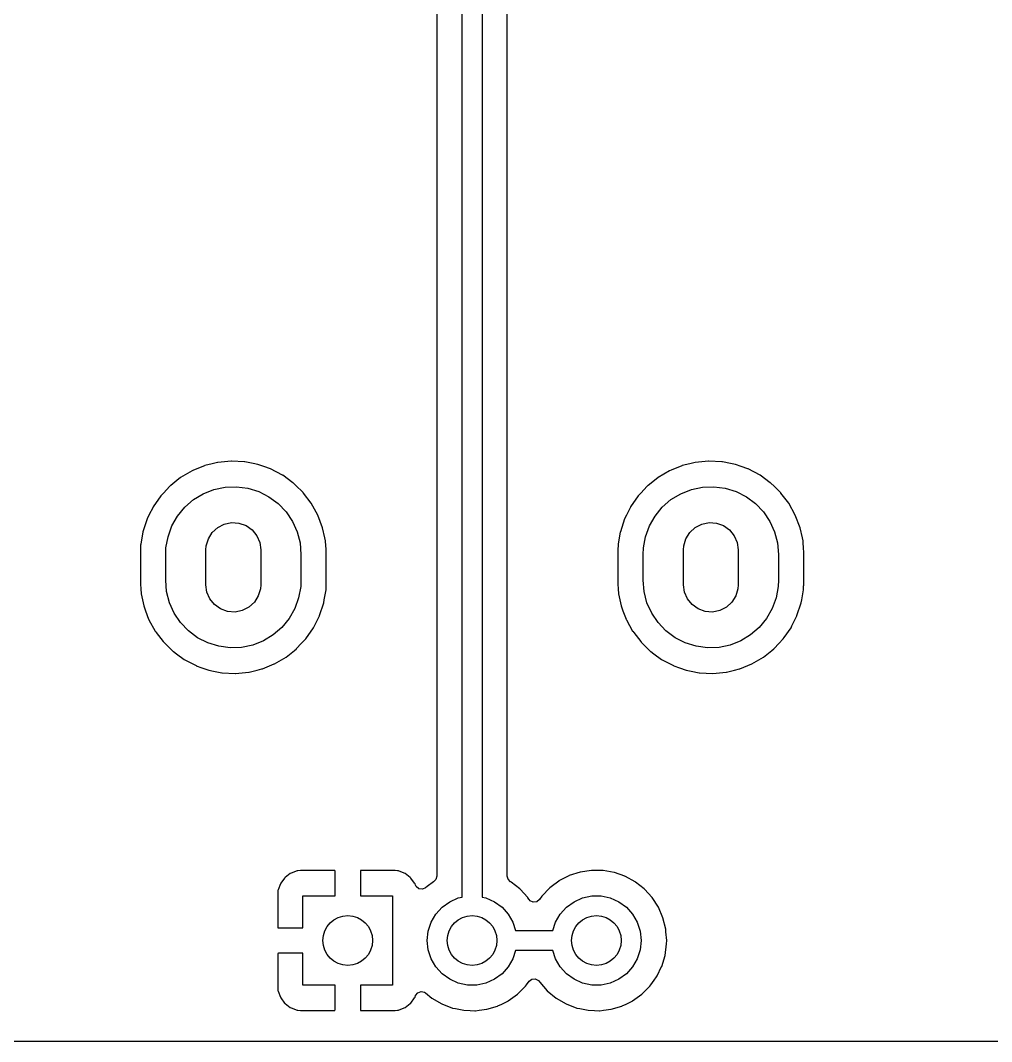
# Model space of a CAD drawing. Extents: x 63 to 234, y -148 to -41.
# Drawn here: x 195.27 to 214.79, y -147.57 to -127.05 of the extents above; entities that cross this region are included whole.
import ezdxf

# ---------------------------------------------------------------- set-up
doc = ezdxf.new("R2010")
doc.units = 0
doc.layers.add('BLACK', color=7, linetype='CONTINUOUS')

msp = doc.modelspace()

# ---------------------------------------------------------------- linework, layer by layer
at = {"layer": 'BLACK', "linetype": 'CONTINUOUS'}
for p, q in [((204.547, -107.351), (204.547, -144.669)), ((204.147, -144.669), (204.147, -107.53)), ((205.055, -144.25), (205.055, -107.544)), ((203.638, -107.969), (203.638, -144.25)), ((198.967, -136.001), (198.747, -136.09)), ((198.971, -135.999), (198.967, -136.001)), ((198.967, -136.001), (198.967, -136.001)), ((199.124, -135.962), (198.971, -135.999)), ((199.23, -135.936), (199.124, -135.962)), ((199.235, -135.935), (199.23, -135.936)), ((199.23, -135.936), (199.23, -135.936)), ((199.504, -135.909), (199.235, -135.935)), ((199.509, -135.909), (199.504, -135.909)), ((199.771, -135.922), (199.509, -135.909)), ((199.509, -135.909), (199.509, -135.909)), ((199.775, -135.922), (199.771, -135.922)), ((199.771, -135.922), (199.771, -135.922)), ((199.78, -135.923), (199.775, -135.922)), ((199.943, -135.956), (199.78, -135.923)), ((199.78, -135.923), (199.78, -135.923)), ((200.041, -135.975), (199.943, -135.956)), ((200.16, -136.017), (200.041, -135.975)), ((200.293, -136.064), (200.16, -136.017)), ((208.567, -136.001), (208.347, -136.09)), ((208.571, -135.999), (208.567, -136.001)), ((208.567, -136.001), (208.567, -136.001)), ((208.724, -135.962), (208.571, -135.999)), ((208.83, -135.936), (208.724, -135.962)), ((208.835, -135.935), (208.83, -135.936)), ((208.83, -135.936), (208.83, -135.936)), ((209.104, -135.909), (208.835, -135.935)), ((209.109, -135.909), (209.104, -135.909)), ((209.371, -135.922), (209.109, -135.909)), ((209.109, -135.909), (209.109, -135.909)), ((209.375, -135.922), (209.371, -135.922)), ((209.371, -135.922), (209.371, -135.922)), ((209.38, -135.923), (209.375, -135.922)), ((209.543, -135.956), (209.38, -135.923)), ((209.38, -135.923), (209.38, -135.923)), ((209.641, -135.975), (209.543, -135.956)), ((209.76, -136.017), (209.641, -135.975)), ((209.893, -136.064), (209.76, -136.017)), ((198.486, -136.238), (198.414, -136.295)), ((198.72, -136.101), (198.486, -136.238)), ((198.747, -136.09), (198.72, -136.101)), ((200.297, -136.065), (200.293, -136.064)), ((200.293, -136.064), (200.293, -136.064)), ((200.537, -136.191), (200.297, -136.065)), ((200.541, -136.194), (200.537, -136.191)), ((200.744, -136.342), (200.541, -136.194)), ((208.086, -136.238), (208.014, -136.295)), ((208.32, -136.101), (208.086, -136.238)), ((208.347, -136.09), (208.32, -136.101)), ((209.897, -136.065), (209.893, -136.064)), ((209.893, -136.064), (209.893, -136.064)), ((210.137, -136.191), (209.897, -136.065)), ((210.141, -136.194), (210.137, -136.191)), ((210.344, -136.342), (210.141, -136.194)), ((198.271, -136.411), (198.14, -136.551)), ((198.274, -136.407), (198.271, -136.411)), ((198.288, -136.397), (198.274, -136.407)), ((198.414, -136.295), (198.288, -136.397)), ((199.156, -136.479), (199.381, -136.432)), ((199.381, -136.432), (199.611, -136.424)), ((199.611, -136.424), (199.839, -136.454)), ((199.839, -136.454), (200.059, -136.522)), ((200.756, -136.351), (200.744, -136.342)), ((200.819, -136.412), (200.756, -136.351)), ((200.93, -136.521), (200.819, -136.412)), ((207.871, -136.411), (207.74, -136.551)), ((207.874, -136.407), (207.871, -136.411)), ((207.888, -136.397), (207.874, -136.407)), ((208.014, -136.295), (207.888, -136.397)), ((208.756, -136.479), (208.981, -136.432)), ((208.981, -136.432), (209.211, -136.424)), ((209.211, -136.424), (209.439, -136.454)), ((209.439, -136.454), (209.659, -136.522)), ((210.356, -136.351), (210.344, -136.342)), ((210.419, -136.412), (210.356, -136.351)), ((210.53, -136.521), (210.419, -136.412)), ((198.089, -136.606), (197.934, -136.828)), ((198.14, -136.551), (198.089, -136.606)), ((198.746, -136.683), (198.942, -136.564)), ((198.942, -136.564), (199.156, -136.479)), ((200.059, -136.522), (200.264, -136.626)), ((200.264, -136.626), (200.448, -136.763)), ((200.95, -136.541), (200.93, -136.521)), ((200.953, -136.544), (200.95, -136.541)), ((200.957, -136.55), (200.953, -136.544)), ((200.953, -136.544), (200.953, -136.544)), ((201.115, -136.756), (200.957, -136.55)), ((207.689, -136.606), (207.534, -136.828)), ((207.74, -136.551), (207.689, -136.606)), ((208.346, -136.683), (208.542, -136.564)), ((208.542, -136.564), (208.756, -136.479)), ((209.659, -136.522), (209.864, -136.626)), ((209.864, -136.626), (210.048, -136.763)), ((210.55, -136.541), (210.53, -136.521)), ((210.553, -136.544), (210.55, -136.541)), ((210.557, -136.55), (210.553, -136.544)), ((210.553, -136.544), (210.553, -136.544)), ((210.715, -136.756), (210.557, -136.55)), ((197.932, -136.832), (197.85, -136.997)), ((197.934, -136.828), (197.932, -136.832)), ((197.932, -136.832), (197.932, -136.832)), ((198.426, -137.012), (198.572, -136.834)), ((198.572, -136.834), (198.746, -136.683)), ((200.448, -136.763), (200.607, -136.93)), ((201.246, -136.993), (201.115, -136.756)), ((207.532, -136.832), (207.45, -136.997)), ((207.534, -136.828), (207.532, -136.832)), ((207.532, -136.832), (207.532, -136.832)), ((208.026, -137.012), (208.172, -136.834)), ((208.172, -136.834), (208.346, -136.683)), ((210.048, -136.763), (210.207, -136.93)), ((210.846, -136.993), (210.715, -136.756)), ((197.814, -137.071), (197.729, -137.329)), ((197.85, -136.997), (197.814, -137.071)), ((198.312, -137.212), (198.426, -137.012)), ((200.607, -136.93), (200.735, -137.121)), ((201.342, -137.247), (201.246, -136.993)), ((207.414, -137.071), (207.329, -137.329)), ((207.45, -136.997), (207.414, -137.071)), ((207.912, -137.212), (208.026, -137.012)), ((210.207, -136.93), (210.335, -137.121)), ((210.942, -137.247), (210.846, -136.993)), ((198.234, -137.428), (198.312, -137.212)), ((199.123, -137.341), (199.233, -137.24)), ((199.233, -137.24), (199.366, -137.173)), ((199.366, -137.173), (199.512, -137.143)), ((199.512, -137.143), (199.661, -137.154)), ((199.661, -137.154), (199.802, -137.205)), ((199.802, -137.205), (199.924, -137.291)), ((200.735, -137.121), (200.83, -137.33)), ((201.343, -137.251), (201.342, -137.247)), ((201.388, -137.452), (201.343, -137.251)), ((201.343, -137.251), (201.343, -137.251)), ((207.834, -137.428), (207.912, -137.212)), ((208.723, -137.341), (208.833, -137.24)), ((208.833, -137.24), (208.966, -137.173)), ((208.966, -137.173), (209.112, -137.143)), ((209.112, -137.143), (209.261, -137.154)), ((209.261, -137.154), (209.402, -137.205)), ((209.402, -137.205), (209.524, -137.291)), ((210.335, -137.121), (210.43, -137.33)), ((210.943, -137.251), (210.942, -137.247)), ((210.988, -137.452), (210.943, -137.251)), ((210.943, -137.251), (210.943, -137.251)), ((197.728, -137.333), (197.686, -137.577)), ((197.729, -137.329), (197.728, -137.333)), ((197.728, -137.333), (197.728, -137.333)), ((198.193, -137.654), (198.234, -137.428)), ((199.003, -137.612), (199.045, -137.468)), ((199.045, -137.468), (199.123, -137.341)), ((199.924, -137.291), (200.017, -137.407)), ((200.017, -137.407), (200.077, -137.544)), ((200.83, -137.33), (200.888, -137.553)), ((201.401, -137.512), (201.388, -137.452)), ((207.328, -137.333), (207.286, -137.577)), ((207.329, -137.329), (207.328, -137.333)), ((207.328, -137.333), (207.328, -137.333)), ((207.793, -137.654), (207.834, -137.428)), ((208.603, -137.612), (208.645, -137.468)), ((208.645, -137.468), (208.723, -137.341)), ((209.524, -137.291), (209.617, -137.407)), ((209.617, -137.407), (209.677, -137.544)), ((210.43, -137.33), (210.488, -137.553)), ((211.001, -137.512), (210.988, -137.452)), ((197.683, -137.596), (197.678, -137.682)), ((197.678, -137.682), (197.678, -138.371)), ((197.686, -137.577), (197.683, -137.596)), ((198.187, -137.782), (198.193, -137.654)), ((198.997, -137.692), (199.003, -137.612)), ((200.077, -137.544), (200.097, -137.692)), ((200.888, -137.553), (200.907, -137.782)), ((201.401, -137.516), (201.401, -137.512)), ((201.413, -137.683), (201.401, -137.516)), ((201.415, -137.713), (201.413, -137.683)), ((207.283, -137.596), (207.278, -137.682)), ((207.278, -137.682), (207.278, -138.371)), ((207.286, -137.577), (207.283, -137.596)), ((207.787, -137.782), (207.793, -137.654)), ((208.597, -137.692), (208.603, -137.612)), ((209.677, -137.544), (209.697, -137.692)), ((210.488, -137.553), (210.507, -137.782)), ((211.001, -137.516), (211.001, -137.512)), ((211.013, -137.683), (211.001, -137.516)), ((211.016, -137.713), (211.013, -137.683)), ((198.187, -138.302), (198.187, -137.782)), ((198.997, -138.392), (198.997, -137.692)), ((200.097, -137.692), (200.097, -138.392)), ((200.907, -137.782), (200.907, -138.302)), ((201.415, -138.402), (201.415, -137.713)), ((207.787, -138.302), (207.787, -137.782)), ((208.597, -138.392), (208.597, -137.692)), ((209.697, -137.692), (209.697, -138.392)), ((210.507, -137.782), (210.507, -138.302)), ((211.016, -138.402), (211.016, -137.713)), ((198.206, -138.531), (198.187, -138.302)), ((200.907, -138.302), (200.901, -138.43)), ((207.806, -138.531), (207.787, -138.302)), ((210.507, -138.302), (210.501, -138.43)), ((197.678, -138.371), (197.679, -138.373)), ((197.679, -138.373), (197.687, -138.481)), ((197.679, -138.373), (197.679, -138.373)), ((197.687, -138.481), (197.693, -138.572)), ((199.017, -138.54), (198.997, -138.392)), ((200.091, -138.472), (200.049, -138.616)), ((200.097, -138.392), (200.091, -138.472)), ((200.901, -138.43), (200.86, -138.656)), ((201.375, -138.697), (201.411, -138.492)), ((201.411, -138.488), (201.414, -138.424)), ((201.411, -138.492), (201.411, -138.488)), ((201.411, -138.492), (201.411, -138.492)), ((201.414, -138.424), (201.415, -138.404)), ((201.415, -138.404), (201.415, -138.402)), ((201.415, -138.404), (201.415, -138.404)), ((207.278, -138.371), (207.279, -138.373)), ((207.279, -138.373), (207.287, -138.481)), ((207.279, -138.373), (207.279, -138.373)), ((207.287, -138.481), (207.293, -138.572)), ((208.617, -138.54), (208.597, -138.392)), ((209.691, -138.472), (209.649, -138.616)), ((209.697, -138.392), (209.691, -138.472)), ((210.501, -138.43), (210.46, -138.656)), ((210.975, -138.697), (211.011, -138.492)), ((211.011, -138.488), (211.014, -138.424)), ((211.011, -138.492), (211.011, -138.488)), ((211.011, -138.492), (211.011, -138.492)), ((211.014, -138.424), (211.015, -138.404)), ((211.015, -138.404), (211.016, -138.402)), ((211.015, -138.404), (211.015, -138.404)), ((197.693, -138.572), (197.694, -138.577)), ((197.694, -138.577), (197.694, -138.577)), ((197.694, -138.577), (197.747, -138.816)), ((198.264, -138.754), (198.206, -138.531)), ((199.077, -138.677), (199.017, -138.54)), ((199.17, -138.793), (199.077, -138.677)), ((200.049, -138.616), (199.971, -138.743)), ((200.86, -138.656), (200.782, -138.872)), ((201.365, -138.755), (201.375, -138.697)), ((207.293, -138.572), (207.294, -138.577)), ((207.294, -138.577), (207.294, -138.577)), ((207.294, -138.577), (207.347, -138.816)), ((207.864, -138.754), (207.806, -138.531)), ((208.677, -138.677), (208.617, -138.54)), ((208.77, -138.793), (208.677, -138.677)), ((209.649, -138.616), (209.571, -138.743)), ((210.46, -138.656), (210.382, -138.872)), ((210.965, -138.755), (210.975, -138.697)), ((197.747, -138.816), (197.752, -138.837)), ((197.752, -138.837), (197.781, -138.915)), ((197.781, -138.915), (197.844, -139.082)), ((198.359, -138.963), (198.264, -138.754)), ((199.292, -138.879), (199.17, -138.793)), ((199.433, -138.93), (199.292, -138.879)), ((199.728, -138.911), (199.582, -138.941)), ((199.861, -138.844), (199.728, -138.911)), ((199.971, -138.743), (199.861, -138.844)), ((200.782, -138.872), (200.668, -139.072)), ((201.28, -139.013), (201.365, -138.755)), ((207.347, -138.816), (207.352, -138.837)), ((207.352, -138.837), (207.381, -138.915)), ((207.381, -138.915), (207.444, -139.082)), ((207.959, -138.963), (207.864, -138.754)), ((208.892, -138.879), (208.77, -138.793)), ((209.033, -138.93), (208.892, -138.879)), ((209.328, -138.911), (209.182, -138.941)), ((209.461, -138.844), (209.328, -138.911)), ((209.571, -138.743), (209.461, -138.844)), ((210.382, -138.872), (210.268, -139.072)), ((210.88, -139.013), (210.965, -138.755)), ((197.844, -139.082), (197.848, -139.091)), ((197.848, -139.091), (197.85, -139.095)), ((197.85, -139.095), (197.976, -139.323)), ((198.487, -139.154), (198.359, -138.963)), ((199.582, -138.941), (199.433, -138.93)), ((200.668, -139.072), (200.522, -139.25)), ((201.177, -139.222), (201.278, -139.017)), ((201.278, -139.017), (201.28, -139.013)), ((201.278, -139.017), (201.278, -139.017)), ((207.444, -139.082), (207.448, -139.091)), ((207.448, -139.091), (207.45, -139.095)), ((207.45, -139.095), (207.576, -139.323)), ((208.087, -139.154), (207.959, -138.963)), ((209.182, -138.941), (209.033, -138.93)), ((210.268, -139.072), (210.122, -139.25)), ((210.777, -139.222), (210.878, -139.017)), ((210.878, -139.017), (210.88, -139.013)), ((210.878, -139.017), (210.878, -139.017)), ((197.976, -139.323), (197.979, -139.328)), ((197.979, -139.328), (197.997, -139.351)), ((198.646, -139.321), (198.487, -139.154)), ((198.83, -139.458), (198.646, -139.321)), ((200.522, -139.25), (200.348, -139.401)), ((201.005, -139.478), (201.16, -139.256)), ((201.16, -139.256), (201.177, -139.222)), ((207.576, -139.323), (207.579, -139.328)), ((207.579, -139.328), (207.597, -139.351)), ((208.246, -139.321), (208.087, -139.154)), ((208.43, -139.458), (208.246, -139.321)), ((210.122, -139.25), (209.948, -139.401)), ((210.624, -139.451), (210.76, -139.256)), ((210.76, -139.256), (210.777, -139.222)), ((197.997, -139.351), (198.138, -139.536)), ((198.138, -139.536), (198.144, -139.543)), ((199.035, -139.562), (198.83, -139.458)), ((200.152, -139.52), (199.938, -139.605)), ((200.348, -139.401), (200.152, -139.52)), ((200.914, -139.576), (201.002, -139.482)), ((201.002, -139.482), (201.005, -139.478)), ((201.002, -139.482), (201.002, -139.482)), ((207.597, -139.351), (207.738, -139.536)), ((207.738, -139.536), (207.744, -139.543)), ((208.635, -139.562), (208.43, -139.458)), ((209.752, -139.52), (209.538, -139.605)), ((209.948, -139.401), (209.752, -139.52)), ((210.514, -139.576), (210.602, -139.482)), ((210.602, -139.482), (210.605, -139.478)), ((210.602, -139.482), (210.602, -139.482)), ((210.605, -139.478), (210.624, -139.451)), ((198.144, -139.543), (198.147, -139.547)), ((198.147, -139.547), (198.147, -139.547)), ((198.147, -139.547), (198.174, -139.573)), ((198.174, -139.573), (198.338, -139.733)), ((198.338, -139.733), (198.341, -139.736)), ((198.341, -139.736), (198.341, -139.736)), ((198.341, -139.736), (198.402, -139.779)), ((199.255, -139.63), (199.035, -139.562)), ((199.483, -139.66), (199.255, -139.63)), ((199.713, -139.652), (199.483, -139.66)), ((199.938, -139.605), (199.713, -139.652)), ((200.608, -139.846), (200.775, -139.713)), ((200.775, -139.713), (200.816, -139.679)), ((200.816, -139.679), (200.82, -139.677)), ((200.816, -139.679), (200.816, -139.679)), ((200.82, -139.677), (200.914, -139.576)), ((207.744, -139.543), (207.747, -139.547)), ((207.747, -139.547), (207.747, -139.547)), ((207.747, -139.547), (207.774, -139.573)), ((207.774, -139.573), (207.938, -139.733)), ((207.938, -139.733), (207.941, -139.736)), ((207.941, -139.736), (207.941, -139.736)), ((207.941, -139.736), (208.002, -139.779)), ((208.855, -139.63), (208.635, -139.562)), ((209.083, -139.66), (208.855, -139.63)), ((209.313, -139.652), (209.083, -139.66)), ((209.538, -139.605), (209.313, -139.652)), ((210.208, -139.846), (210.375, -139.713)), ((210.375, -139.713), (210.416, -139.679)), ((210.416, -139.679), (210.42, -139.677)), ((210.416, -139.679), (210.416, -139.679)), ((210.42, -139.677), (210.514, -139.576)), ((198.402, -139.779), (198.557, -139.893)), ((198.557, -139.893), (198.797, -140.019)), ((200.374, -139.983), (200.608, -139.846)), ((208.002, -139.779), (208.157, -139.893)), ((208.157, -139.893), (208.397, -140.019)), ((209.974, -139.983), (210.208, -139.846)), ((198.797, -140.019), (198.801, -140.02)), ((198.801, -140.02), (198.801, -140.02)), ((198.801, -140.02), (198.916, -140.061)), ((198.916, -140.061), (199.053, -140.109)), ((199.053, -140.109), (199.151, -140.128)), ((199.151, -140.128), (199.314, -140.161)), ((199.59, -140.175), (199.859, -140.149)), ((199.859, -140.149), (199.864, -140.148)), ((199.864, -140.148), (200.024, -140.109)), ((199.864, -140.148), (199.864, -140.148)), ((200.024, -140.109), (200.123, -140.085)), ((200.123, -140.085), (200.132, -140.081)), ((200.132, -140.081), (200.37, -139.985)), ((200.37, -139.985), (200.374, -139.983)), ((200.37, -139.985), (200.37, -139.985)), ((208.397, -140.019), (208.401, -140.02)), ((208.401, -140.02), (208.401, -140.02)), ((208.401, -140.02), (208.516, -140.061)), ((208.516, -140.061), (208.653, -140.109)), ((208.653, -140.109), (208.751, -140.128)), ((208.751, -140.128), (208.914, -140.161)), ((209.19, -140.175), (209.459, -140.149)), ((209.459, -140.149), (209.464, -140.148)), ((209.464, -140.148), (209.624, -140.109)), ((209.464, -140.148), (209.464, -140.148)), ((209.624, -140.109), (209.723, -140.085)), ((209.723, -140.085), (209.732, -140.081)), ((209.732, -140.081), (209.97, -139.985)), ((209.97, -139.985), (209.974, -139.983)), ((209.97, -139.985), (209.97, -139.985)), ((199.314, -140.161), (199.314, -140.161)), ((199.314, -140.161), (199.319, -140.162)), ((199.319, -140.162), (199.323, -140.162)), ((199.323, -140.162), (199.323, -140.162)), ((199.323, -140.162), (199.585, -140.175)), ((199.585, -140.175), (199.585, -140.175)), ((199.585, -140.175), (199.59, -140.175)), ((208.914, -140.161), (208.914, -140.161)), ((208.914, -140.161), (208.919, -140.162)), ((208.919, -140.162), (208.923, -140.162)), ((208.923, -140.162), (208.923, -140.162)), ((208.923, -140.162), (209.185, -140.175)), ((209.185, -140.175), (209.185, -140.175)), ((209.185, -140.175), (209.19, -140.175)), ((200.693, -144.197), (200.591, -144.274)), ((200.709, -144.189), (200.693, -144.197)), ((200.829, -144.144), (200.709, -144.189)), ((200.845, -144.14), (200.829, -144.144)), ((200.896, -144.134), (200.845, -144.14)), ((200.902, -144.134), (200.896, -144.134)), ((201.579, -144.134), (200.902, -144.134)), ((201.587, -144.136), (201.579, -144.134)), ((201.589, -144.137), (201.587, -144.136)), ((201.593, -144.152), (201.589, -144.137)), ((201.593, -144.642), (201.593, -144.152)), ((202.103, -144.14), (202.101, -144.148)), ((202.101, -144.148), (202.101, -144.642)), ((202.104, -144.138), (202.103, -144.14)), ((202.119, -144.134), (202.104, -144.138)), ((202.792, -144.134), (202.119, -144.134)), ((202.798, -144.134), (202.792, -144.134)), ((202.849, -144.14), (202.798, -144.134)), ((202.865, -144.144), (202.849, -144.14)), ((202.985, -144.189), (202.865, -144.144)), ((203.001, -144.197), (202.985, -144.189)), ((203.103, -144.274), (203.001, -144.197)), ((203.638, -144.25), (203.618, -144.318)), ((205.071, -144.31), (205.055, -144.25)), ((206.295, -144.241), (206.131, -144.326)), ((206.299, -144.239), (206.295, -144.241)), ((206.295, -144.241), (206.295, -144.241)), ((206.519, -144.167), (206.299, -144.239)), ((206.748, -144.132), (206.519, -144.167)), ((206.754, -144.132), (206.748, -144.132)), ((206.903, -144.134), (206.754, -144.132)), ((206.754, -144.132), (206.754, -144.132)), ((206.98, -144.135), (206.903, -144.134)), ((206.985, -144.136), (206.98, -144.135)), ((207.203, -144.175), (206.985, -144.136)), ((206.985, -144.136), (206.985, -144.136)), ((207.208, -144.176), (207.203, -144.175)), ((207.203, -144.175), (207.203, -144.175)), ((207.213, -144.177), (207.208, -144.176)), ((207.421, -144.251), (207.213, -144.177)), ((207.213, -144.177), (207.213, -144.177)), ((207.426, -144.253), (207.421, -144.251)), ((207.421, -144.251), (207.421, -144.251)), ((207.431, -144.255), (207.426, -144.253)), ((207.625, -144.362), (207.431, -144.255)), ((207.431, -144.255), (207.431, -144.255)), ((200.494, -144.404), (200.449, -144.524)), ((200.502, -144.388), (200.494, -144.404)), ((200.579, -144.286), (200.502, -144.388)), ((200.591, -144.274), (200.579, -144.286)), ((203.115, -144.286), (203.103, -144.274)), ((203.192, -144.388), (203.115, -144.286)), ((203.2, -144.404), (203.192, -144.388)), ((203.211, -144.432), (203.2, -144.404)), ((203.224, -144.457), (203.211, -144.432)), ((203.278, -144.503), (203.224, -144.457)), ((203.446, -144.457), (203.409, -144.485)), ((203.569, -144.365), (203.446, -144.457)), ((203.588, -144.35), (203.569, -144.365)), ((203.618, -144.318), (203.588, -144.35)), ((205.121, -144.36), (205.071, -144.31)), ((205.125, -144.362), (205.121, -144.36)), ((205.129, -144.365), (205.125, -144.362)), ((205.133, -144.368), (205.129, -144.365)), ((205.307, -144.505), (205.133, -144.368)), ((205.133, -144.368), (205.133, -144.368)), ((206.09, -144.349), (205.939, -144.462)), ((206.094, -144.346), (206.09, -144.349)), ((206.09, -144.349), (206.09, -144.349)), ((206.131, -144.326), (206.094, -144.346)), ((207.629, -144.365), (207.625, -144.362)), ((207.625, -144.362), (207.625, -144.362)), ((207.633, -144.368), (207.629, -144.365)), ((207.807, -144.505), (207.633, -144.368)), ((207.633, -144.368), (207.633, -144.368)), ((200.445, -144.54), (200.439, -144.591)), ((200.439, -144.591), (200.439, -144.597)), ((200.439, -144.597), (200.439, -145.27)), ((200.449, -144.524), (200.445, -144.54)), ((200.947, -145.288), (200.947, -144.642)), ((200.947, -144.642), (201.593, -144.642)), ((202.101, -144.642), (202.747, -144.642)), ((202.747, -144.642), (202.747, -146.442)), ((203.348, -144.512), (203.278, -144.503)), ((203.408, -144.484), (203.348, -144.512)), ((203.409, -144.485), (203.408, -144.484)), ((205.311, -144.508), (205.307, -144.505)), ((205.307, -144.505), (205.307, -144.505)), ((205.467, -144.68), (205.311, -144.508)), ((205.749, -144.653), (205.702, -144.721)), ((205.909, -144.485), (205.749, -144.653)), ((205.939, -144.462), (205.909, -144.485)), ((206.569, -144.686), (206.753, -144.647)), ((206.753, -144.647), (206.941, -144.647)), ((206.941, -144.647), (207.125, -144.686)), ((207.811, -144.508), (207.807, -144.505)), ((207.807, -144.505), (207.807, -144.505)), ((207.967, -144.68), (207.811, -144.508)), ((203.745, -144.873), (203.897, -144.763)), ((203.897, -144.763), (204.069, -144.686)), ((204.069, -144.686), (204.147, -144.669)), ((204.547, -144.669), (204.625, -144.686)), ((204.625, -144.686), (204.797, -144.763)), ((204.797, -144.763), (204.949, -144.873)), ((205.47, -144.684), (205.467, -144.68)), ((205.492, -144.719), (205.47, -144.684)), ((205.47, -144.684), (205.47, -144.684)), ((205.513, -144.743), (205.492, -144.719)), ((205.576, -144.774), (205.513, -144.743)), ((205.647, -144.766), (205.576, -144.774)), ((205.702, -144.721), (205.647, -144.766)), ((206.245, -144.873), (206.397, -144.763)), ((206.397, -144.763), (206.569, -144.686)), ((207.125, -144.686), (207.297, -144.763)), ((207.297, -144.763), (207.449, -144.873)), ((208.093, -144.874), (207.967, -144.68)), ((203.525, -145.176), (203.619, -145.013)), ((203.619, -145.013), (203.745, -144.873)), ((204.949, -144.873), (205.075, -145.013)), ((205.075, -145.013), (205.169, -145.176)), ((206.025, -145.176), (206.119, -145.013)), ((206.119, -145.013), (206.245, -144.873)), ((207.449, -144.873), (207.575, -145.013)), ((207.575, -145.013), (207.669, -145.176)), ((208.185, -145.087), (208.093, -144.874)), ((200.439, -145.27), (200.443, -145.285)), ((203.467, -145.355), (203.525, -145.176)), ((205.169, -145.176), (205.223, -145.342)), ((205.971, -145.342), (206.025, -145.176)), ((207.669, -145.176), (207.727, -145.355)), ((208.241, -145.311), (208.185, -145.087)), ((200.443, -145.285), (200.445, -145.286)), ((200.445, -145.286), (200.453, -145.288)), ((200.453, -145.288), (200.947, -145.288)), ((203.447, -145.542), (203.467, -145.355)), ((205.223, -145.342), (205.971, -145.342)), ((207.727, -145.355), (207.747, -145.542)), ((208.242, -145.316), (208.241, -145.311)), ((208.246, -145.368), (208.242, -145.316)), ((208.242, -145.316), (208.242, -145.316)), ((208.26, -145.542), (208.246, -145.368)), ((203.467, -145.729), (203.447, -145.542)), ((207.747, -145.542), (207.727, -145.729)), ((208.228, -145.841), (208.259, -145.611)), ((208.259, -145.611), (208.26, -145.542)), ((200.441, -145.802), (200.439, -145.81)), ((200.439, -145.81), (200.439, -146.487)), ((200.442, -145.8), (200.441, -145.802)), ((200.457, -145.796), (200.442, -145.8)), ((200.947, -145.796), (200.457, -145.796)), ((200.947, -146.442), (200.947, -145.796)), ((203.525, -145.908), (203.467, -145.729)), ((205.223, -145.742), (205.169, -145.908)), ((205.971, -145.742), (205.223, -145.742)), ((206.025, -145.908), (205.971, -145.742)), ((207.727, -145.729), (207.669, -145.908)), ((208.161, -146.062), (208.228, -145.841)), ((203.619, -146.071), (203.525, -145.908)), ((203.745, -146.211), (203.619, -146.071)), ((205.075, -146.071), (204.949, -146.211)), ((205.169, -145.908), (205.075, -146.071)), ((206.119, -146.071), (206.025, -145.908)), ((206.245, -146.211), (206.119, -146.071)), ((207.575, -146.071), (207.449, -146.211)), ((207.669, -145.908), (207.575, -146.071)), ((208.068, -146.25), (208.159, -146.067)), ((208.159, -146.067), (208.161, -146.062)), ((208.159, -146.067), (208.159, -146.067)), ((203.897, -146.321), (203.745, -146.211)), ((204.949, -146.211), (204.797, -146.321)), ((206.397, -146.321), (206.245, -146.211)), ((207.449, -146.211), (207.297, -146.321)), ((208.011, -146.336), (208.058, -146.27)), ((208.058, -146.27), (208.068, -146.25)), ((200.439, -146.487), (200.439, -146.493)), ((200.439, -146.493), (200.445, -146.544)), ((201.593, -146.442), (200.947, -146.442)), ((201.593, -146.936), (201.593, -146.442)), ((202.747, -146.442), (202.101, -146.442)), ((202.101, -146.442), (202.101, -146.932)), ((204.069, -146.398), (203.897, -146.321)), ((204.253, -146.437), (204.069, -146.398)), ((204.441, -146.437), (204.253, -146.437)), ((204.625, -146.398), (204.441, -146.437)), ((204.797, -146.321), (204.625, -146.398)), ((205.259, -146.621), (205.423, -146.458)), ((205.423, -146.458), (205.439, -146.435)), ((205.439, -146.435), (205.492, -146.362)), ((205.492, -146.362), (205.548, -146.318)), ((205.548, -146.318), (205.619, -146.312)), ((205.619, -146.312), (205.682, -146.345)), ((205.682, -146.345), (205.702, -146.37)), ((205.702, -146.37), (205.704, -146.372)), ((205.704, -146.372), (205.704, -146.372)), ((205.704, -146.372), (205.707, -146.377)), ((205.707, -146.377), (205.858, -146.552)), ((206.569, -146.398), (206.397, -146.321)), ((206.753, -146.437), (206.569, -146.398)), ((206.941, -146.437), (206.753, -146.437)), ((207.125, -146.398), (206.941, -146.437)), ((207.297, -146.321), (207.125, -146.398)), ((207.759, -146.621), (207.923, -146.458)), ((207.923, -146.458), (207.939, -146.435)), ((207.939, -146.435), (208.011, -146.336)), ((200.445, -146.544), (200.449, -146.56)), ((200.449, -146.56), (200.494, -146.68)), ((200.494, -146.68), (200.502, -146.696)), ((200.502, -146.696), (200.579, -146.798)), ((203.115, -146.798), (203.192, -146.696)), ((203.192, -146.696), (203.2, -146.68)), ((203.2, -146.68), (203.212, -146.648)), ((203.212, -146.648), (203.255, -146.591)), ((203.255, -146.591), (203.321, -146.567)), ((203.321, -146.567), (203.391, -146.582)), ((203.391, -146.582), (203.411, -146.595)), ((203.411, -146.595), (203.536, -146.7)), ((203.536, -146.7), (203.736, -146.817)), ((205.071, -146.756), (205.259, -146.621)), ((205.858, -146.552), (206.036, -146.7)), ((206.036, -146.7), (206.236, -146.817)), ((207.571, -146.756), (207.759, -146.621)), ((200.579, -146.798), (200.591, -146.81)), ((200.591, -146.81), (200.693, -146.887)), ((200.693, -146.887), (200.709, -146.895)), ((200.709, -146.895), (200.829, -146.94)), ((202.865, -146.94), (202.985, -146.895)), ((202.985, -146.895), (203.001, -146.887)), ((203.001, -146.887), (203.103, -146.81)), ((203.103, -146.81), (203.115, -146.798)), ((203.736, -146.817), (203.953, -146.899)), ((203.953, -146.899), (203.958, -146.9)), ((203.958, -146.9), (203.958, -146.9)), ((203.958, -146.9), (204.011, -146.911)), ((204.011, -146.911), (204.18, -146.945)), ((204.641, -146.924), (204.646, -146.923)), ((204.646, -146.923), (204.858, -146.859)), ((204.646, -146.923), (204.646, -146.923)), ((204.858, -146.859), (204.863, -146.858)), ((204.863, -146.858), (204.943, -146.818)), ((204.943, -146.818), (205.066, -146.758)), ((205.066, -146.758), (205.071, -146.756)), ((205.066, -146.758), (205.066, -146.758)), ((206.236, -146.817), (206.453, -146.899)), ((206.453, -146.899), (206.458, -146.9)), ((206.458, -146.9), (206.458, -146.9)), ((206.458, -146.9), (206.511, -146.911)), ((206.511, -146.911), (206.68, -146.945)), ((207.141, -146.924), (207.146, -146.923)), ((207.146, -146.923), (207.358, -146.859)), ((207.146, -146.923), (207.146, -146.923)), ((207.358, -146.859), (207.363, -146.858)), ((207.363, -146.858), (207.443, -146.818)), ((207.443, -146.818), (207.566, -146.758)), ((207.566, -146.758), (207.571, -146.756)), ((207.566, -146.758), (207.566, -146.758)), ((200.829, -146.94), (200.845, -146.944)), ((200.845, -146.944), (200.896, -146.95)), ((200.896, -146.95), (200.902, -146.95)), ((200.902, -146.95), (201.575, -146.95)), ((201.575, -146.95), (201.59, -146.946)), ((201.59, -146.946), (201.591, -146.944)), ((201.591, -146.944), (201.593, -146.936)), ((202.101, -146.932), (202.105, -146.947)), ((202.105, -146.947), (202.107, -146.948)), ((202.107, -146.948), (202.115, -146.95)), ((202.115, -146.95), (202.792, -146.95)), ((202.792, -146.95), (202.798, -146.95)), ((202.798, -146.95), (202.849, -146.944)), ((202.849, -146.944), (202.865, -146.94)), ((204.18, -146.945), (204.309, -146.95)), ((204.309, -146.95), (204.406, -146.954)), ((204.406, -146.954), (204.406, -146.954)), ((204.406, -146.954), (204.411, -146.954)), ((204.411, -146.954), (204.416, -146.953)), ((204.416, -146.953), (204.49, -146.944)), ((204.416, -146.953), (204.416, -146.953)), ((204.49, -146.944), (204.641, -146.924)), ((206.68, -146.945), (206.809, -146.95)), ((206.809, -146.95), (206.906, -146.954)), ((206.906, -146.954), (206.906, -146.954)), ((206.906, -146.954), (206.911, -146.954)), ((206.911, -146.954), (206.916, -146.953)), ((206.916, -146.953), (206.99, -146.944)), ((206.916, -146.953), (206.916, -146.953)), ((206.99, -146.944), (207.141, -146.924)), ((234.192, -147.573), (191.877, -147.573))]:
    msp.add_line(p, q, dxfattribs=at)
at = {"layer": 'BLACK'}
for centre in [(201.847, -145.542), (204.347, -145.542), (206.847, -145.542)]:
    msp.add_circle(centre, 0.5, dxfattribs=at)

doc.saveas('drawing.dxf')
